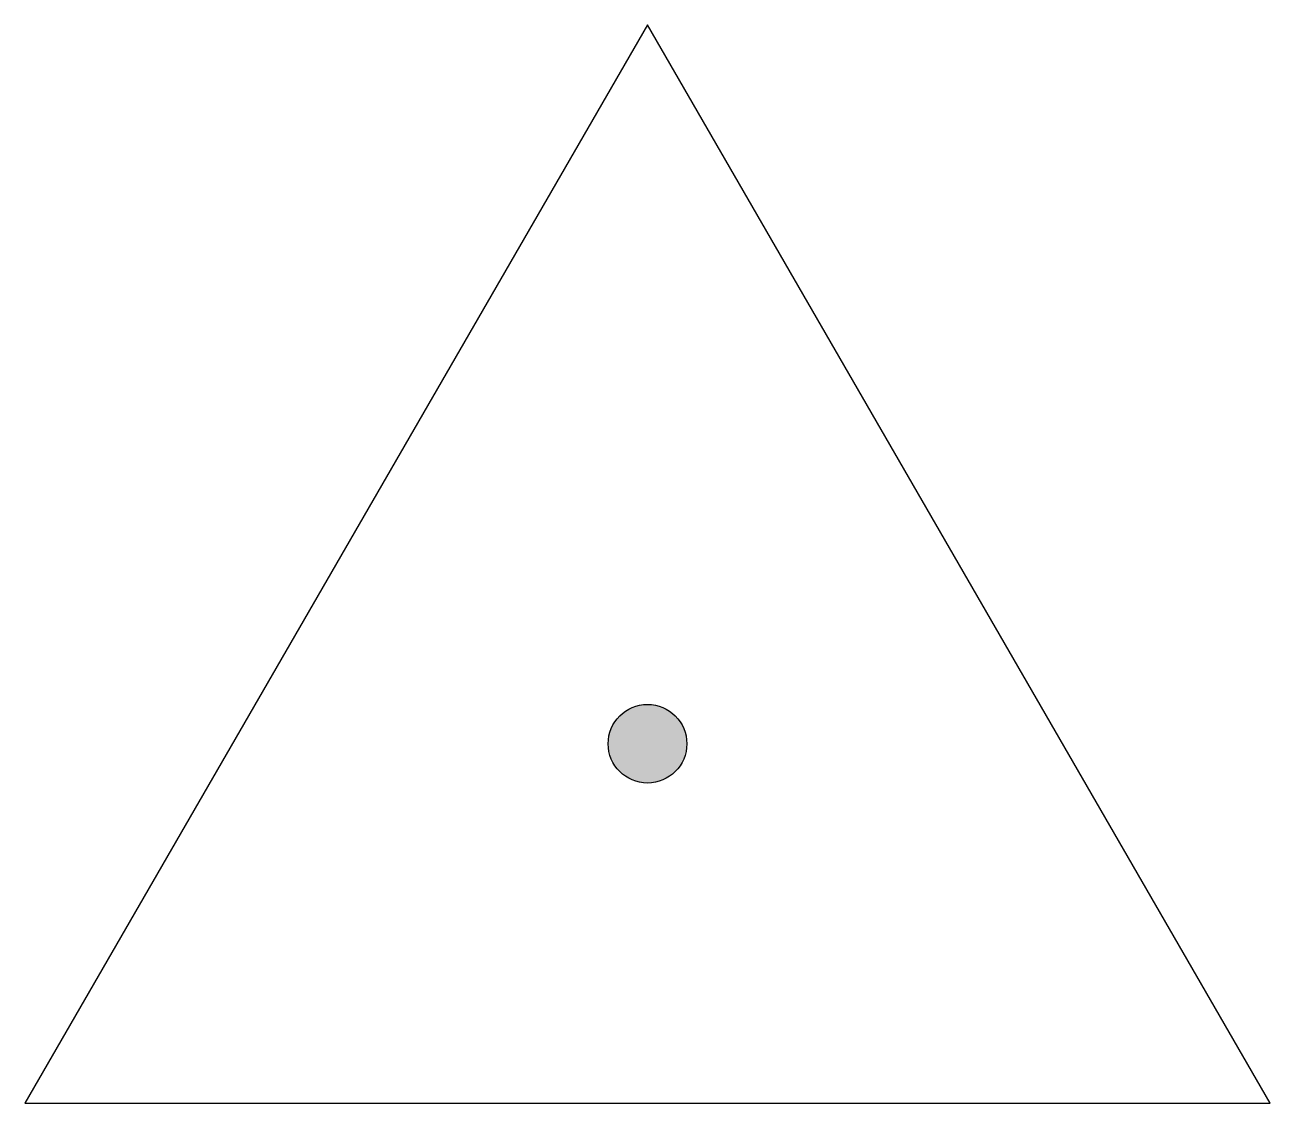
# Model space of a CAD drawing. Extents: x -0.62 to 0.62, y -0.36 to 0.72.
import ezdxf

# ---------------------------------------------------------------- set-up
doc = ezdxf.new("R2010")
doc.units = 0
doc.header["$MEASUREMENT"] = 0

msp = doc.modelspace()

# ---------------------------------------------------------------- hatches: boundary and pattern name
at = {"ltscale": 2.5}
h = msp.add_hatch(color=256, dxfattribs=at)
h.dxf.hatch_style = 1
h.paths.add_polyline_path([(-0.0395, 0, 1), (0.0395, 0, 1)])

# ---------------------------------------------------------------- linework, layer by layer
for p, q in [((0, 0.7217), (-0.625, -0.3608)), ((0.625, -0.3608), (0, 0.7217)), ((-0.625, -0.3608), (0.625, -0.3608))]:
    msp.add_line(p, q, dxfattribs=at)
msp.add_circle((0, 0), 0.0395, dxfattribs=at)

doc.saveas('drawing.dxf')
